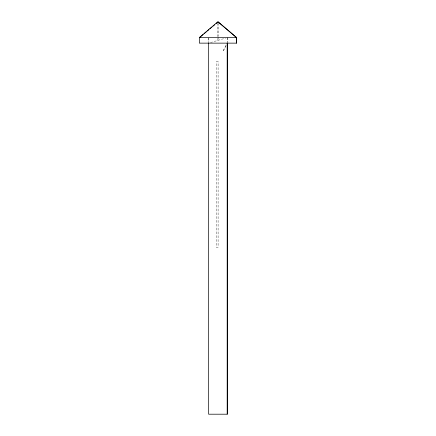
<?xml version="1.0" encoding="UTF-8"?>
<svg xmlns="http://www.w3.org/2000/svg" width="436" height="436" viewBox="0 0 436 436"><rect width="100%" height="100%" fill="white"/><g stroke="black" fill="none" stroke-linecap="round" stroke-linejoin="round"><path stroke-width="0.33" stroke-dasharray="2.18 1.64" d="M223.183 50.761L226.257 44.897M223.385 50.761L226.148 45.48M210.479 42.581L225.521 38.128M227.379 37.572L227.379 42.515M227.178 37.572L227.178 42.515M218.104 23.124L218.104 36.379M218.104 37.038L218.104 40.352M217.896 23.124L217.896 37.703M217.896 38.368L217.896 40.352M208.822 37.572L208.822 42.515M208.621 38.188L208.621 42.515M218.104 61.689L216.245 61.689L216.245 247.223L218.104 247.223L218.104 61.689"/><path stroke-width="0.65" d="M216.038 23.555L218.104 21.8L236.655 37.572L236.655 43.137L199.345 43.137L199.345 37.572L217.896 21.8L236.454 37.572L236.454 43.137M199.546 37.572L203.154 34.504M204.184 33.627L206.25 31.877M207.28 31L208.822 29.686M209.858 28.809L211.918 27.059M212.948 26.182L214.496 24.868M199.345 37.572L236.454 37.572M227.379 43.137L227.379 414.2L208.621 414.2L208.621 43.137M227.178 43.137L227.178 414.2"/></g></svg>
